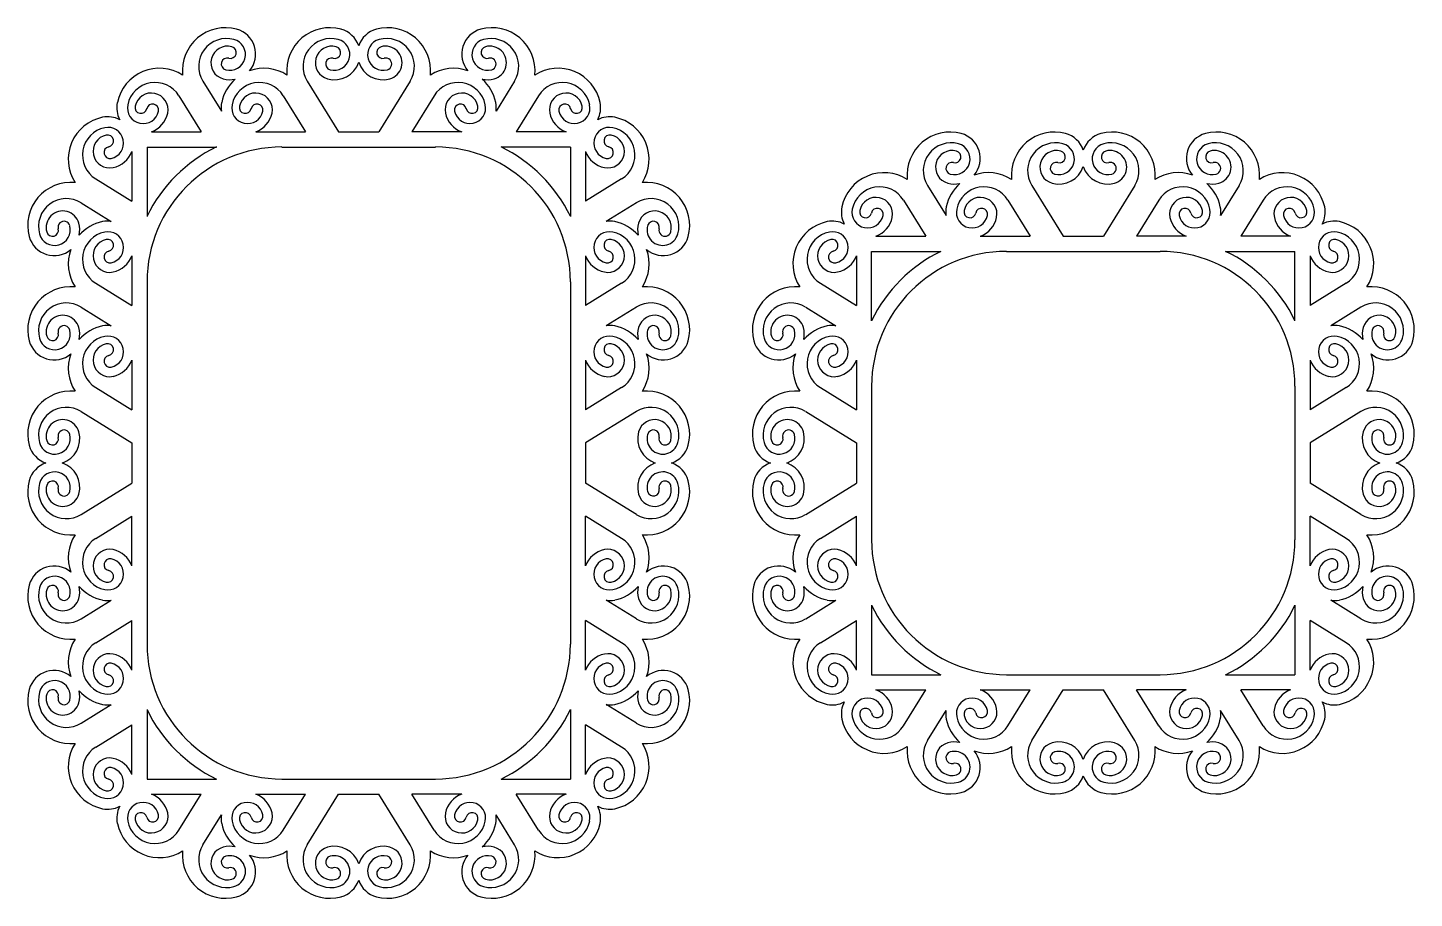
# Model space of a CAD drawing. Extents: x 741 to 1613, y -329 to -43.
# Drawn here: x 1245.5 to 1613.2, y -273.9 to -43 of the extents above; entities that cross this region are included whole.
import ezdxf

# ---------------------------------------------------------------- set-up
doc = ezdxf.new("R2010")
doc.units = 0
doc.layers.get('0').update_dxf_attribs({"linetype": 'CONTINUOUS'})

msp = doc.modelspace()

# ---------------------------------------------------------------- linework, layer by layer
for p, q in [((1291.94, -57.16), (1296.87, -65.17)), ((1319.62, -57.16), (1327.91, -70.65)), ((1346.95, -57.16), (1338.66, -70.65)), ((1374.63, -57.16), (1369.7, -65.17)), ((1285.59, -61.06), (1291.49, -70.65)), ((1313.27, -61.06), (1319.16, -70.65)), ((1353.3, -61.06), (1347.41, -70.65)), ((1380.98, -61.06), (1375.08, -70.65)), ((1278.3, -70.65), (1291.49, -70.65)), ((1305.98, -70.65), (1319.16, -70.65)), ((1327.91, -70.65), (1338.66, -70.65)), ((1360.59, -70.65), (1347.41, -70.65)), ((1388.27, -70.65), (1375.08, -70.65)), ((1273.15, -75.8), (1273.15, -88.99)), ((1277.15, -74.65), (1277.15, -93.04)), ((1277.15, -74.65), (1295.54, -74.65)), ((1312.93, -74.65), (1353.64, -74.65)), ((1389.42, -74.65), (1371.03, -74.65)), ((1389.42, -74.65), (1389.42, -93.04)), ((1393.42, -75.8), (1393.42, -88.99)), ((1263.56, -83.09), (1273.15, -88.99)), ((1403.01, -83.09), (1393.42, -88.99)), ((1484.1, -84.83), (1489.03, -92.85)), ((1511.77, -84.83), (1520.07, -98.32)), ((1539.11, -84.83), (1530.81, -98.32)), ((1566.78, -84.83), (1561.85, -92.85)), ((1259.66, -89.44), (1267.68, -94.37)), ((1406.91, -89.44), (1398.89, -94.37)), ((1477.75, -88.74), (1483.64, -98.32)), ((1505.43, -88.74), (1511.32, -98.32)), ((1545.46, -88.74), (1539.56, -98.32)), ((1573.13, -88.74), (1567.24, -98.32)), ((1470.46, -98.32), (1483.64, -98.32)), ((1498.13, -98.32), (1511.32, -98.32)), ((1520.07, -98.32), (1530.81, -98.32)), ((1552.75, -98.32), (1539.56, -98.32)), ((1580.42, -98.32), (1567.24, -98.32)), ((1469.3, -120.71), (1469.3, -102.32)), ((1469.3, -102.32), (1487.7, -102.32)), ((1505.08, -102.32), (1545.8, -102.32)), ((1563.18, -102.32), (1581.58, -102.32)), ((1581.58, -120.71), (1581.58, -102.32)), ((1273.15, -103.48), (1273.15, -116.66)), ((1393.42, -103.48), (1393.42, -116.66)), ((1465.3, -103.48), (1465.3, -116.66)), ((1585.58, -103.48), (1585.58, -116.66)), ((1263.56, -110.77), (1273.15, -116.66)), ((1277.15, -110.42), (1277.15, -206.49)), ((1389.42, -110.42), (1389.42, -206.49)), ((1403.01, -110.77), (1393.42, -116.66)), ((1455.72, -110.77), (1465.3, -116.66)), ((1595.16, -110.77), (1585.58, -116.66)), ((1259.66, -117.11), (1267.68, -122.04)), ((1406.91, -117.11), (1398.89, -122.04)), ((1451.82, -117.11), (1459.83, -122.04)), ((1599.07, -117.11), (1591.05, -122.04)), ((1273.15, -131.15), (1273.15, -144.34)), ((1393.42, -131.15), (1393.42, -144.34)), ((1465.3, -131.15), (1465.3, -144.34)), ((1585.58, -131.15), (1585.58, -144.34)), ((1263.56, -138.44), (1273.15, -144.34)), ((1403.01, -138.44), (1393.42, -144.34)), ((1455.72, -138.44), (1465.3, -144.34)), ((1469.3, -138.1), (1469.3, -178.82)), ((1581.58, -138.1), (1581.58, -178.82)), ((1595.16, -138.44), (1585.58, -144.34)), ((1259.66, -144.79), (1273.15, -153.08)), ((1406.91, -144.79), (1393.42, -153.08)), ((1451.82, -144.79), (1465.3, -153.08)), ((1599.07, -144.79), (1585.58, -153.08)), ((1273.15, -153.08), (1273.15, -163.83)), ((1393.42, -153.08), (1393.42, -163.83)), ((1465.3, -153.08), (1465.3, -163.83)), ((1585.58, -153.08), (1585.58, -163.83)), ((1259.66, -172.13), (1273.15, -163.83)), ((1406.91, -172.13), (1393.42, -163.83)), ((1451.82, -172.13), (1465.3, -163.83)), ((1599.07, -172.13), (1585.58, -163.83)), ((1263.56, -178.47), (1273.15, -172.58)), ((1273.15, -185.76), (1273.15, -172.58)), ((1393.42, -185.76), (1393.42, -172.58)), ((1403.01, -178.47), (1393.42, -172.58)), ((1455.72, -178.47), (1465.3, -172.58)), ((1465.3, -185.76), (1465.3, -172.58)), ((1595.16, -178.47), (1585.58, -172.58)), ((1585.58, -185.76), (1585.58, -172.58)), ((1259.66, -199.8), (1267.68, -194.87)), ((1406.91, -199.8), (1398.89, -194.87)), ((1451.82, -199.8), (1459.83, -194.87)), ((1599.07, -199.8), (1591.05, -194.87)), ((1469.3, -196.2), (1469.3, -214.6)), ((1581.58, -196.2), (1581.58, -214.6)), ((1263.56, -206.15), (1273.15, -200.26)), ((1273.15, -213.44), (1273.15, -200.26)), ((1393.42, -213.44), (1393.42, -200.26)), ((1403.01, -206.15), (1393.42, -200.26)), ((1455.72, -206.15), (1465.3, -200.26)), ((1465.3, -213.44), (1465.3, -200.26)), ((1585.58, -213.44), (1585.58, -200.26)), ((1595.16, -206.15), (1585.58, -200.26)), ((1469.3, -214.6), (1487.7, -214.6)), ((1505.08, -214.6), (1545.8, -214.6)), ((1563.18, -214.6), (1581.58, -214.6)), ((1470.46, -218.6), (1483.64, -218.6)), ((1477.75, -228.18), (1483.64, -218.6)), ((1498.13, -218.6), (1511.32, -218.6)), ((1505.43, -228.18), (1511.32, -218.6)), ((1511.77, -232.08), (1520.07, -218.6)), ((1520.07, -218.6), (1530.81, -218.6)), ((1539.11, -232.08), (1530.81, -218.6)), ((1545.46, -228.18), (1539.56, -218.6)), ((1552.75, -218.6), (1539.56, -218.6)), ((1573.13, -228.18), (1567.24, -218.6)), ((1580.42, -218.6), (1567.24, -218.6)), ((1259.66, -227.48), (1267.68, -222.55)), ((1277.15, -223.88), (1277.15, -242.27)), ((1389.42, -223.88), (1389.42, -242.27)), ((1406.91, -227.48), (1398.89, -222.55)), ((1484.1, -232.08), (1489.03, -224.07)), ((1566.78, -232.08), (1561.85, -224.07)), ((1263.56, -233.82), (1273.15, -227.93)), ((1273.15, -241.11), (1273.15, -227.93)), ((1393.42, -241.11), (1393.42, -227.93)), ((1403.01, -233.82), (1393.42, -227.93)), ((1277.15, -242.27), (1295.54, -242.27)), ((1312.93, -242.27), (1353.64, -242.27)), ((1371.03, -242.27), (1389.42, -242.27)), ((1278.3, -246.27), (1291.49, -246.27)), ((1285.59, -255.86), (1291.49, -246.27)), ((1305.98, -246.27), (1319.16, -246.27)), ((1313.27, -255.86), (1319.16, -246.27)), ((1319.62, -259.76), (1327.91, -246.27)), ((1327.91, -246.27), (1338.66, -246.27)), ((1346.95, -259.76), (1338.66, -246.27)), ((1353.3, -255.86), (1347.41, -246.27)), ((1360.59, -246.27), (1347.41, -246.27)), ((1380.98, -255.86), (1375.08, -246.27)), ((1388.27, -246.27), (1375.08, -246.27)), ((1291.94, -259.76), (1296.87, -251.74)), ((1374.63, -259.76), (1369.7, -251.74))]:
    msp.add_line(p, q)
for centre, radius, start, end in [((1297.94, -54.42), 11.41, 74.8969, 185.7828), ((1299.14, -49.99), 6.82, 319.3177, 74.8969), ((1325.62, -54.42), 11.41, 74.8969, 185.7828), ((1326.81, -49.99), 6.82, 18.3053, 74.8969), ((1339.76, -49.99), 6.82, 105.1031, 161.6947), ((1340.95, -54.42), 11.41, 354.2172, 105.1031), ((1367.43, -49.99), 6.82, 105.1031, 220.6823), ((1368.63, -54.42), 11.41, 354.2172, 105.1031), ((1298.25, -53.28), 7.41, 74.8969, 211.5911), ((1299.1, -50.14), 4.16, 254.8969, 74.8969), ((1325.93, -53.28), 7.41, 74.8969, 211.5911), ((1326.77, -50.14), 4.16, 254.8969, 74.8969), ((1339.8, -50.14), 4.16, 105.1031, 285.1031), ((1340.64, -53.28), 7.41, 328.4089, 105.1031), ((1367.47, -50.14), 4.16, 105.1031, 285.1031), ((1368.32, -53.28), 7.41, 328.4089, 105.1031), ((1298.51, -52.31), 4.41, 74.8969, 254.8969), ((1298.42, -52.63), 1.58, 74.8969, 254.8969), ((1299.25, -49.58), 1.58, 254.8969, 74.8969), ((1326.19, -52.31), 4.41, 74.8969, 254.8969), ((1326.1, -52.63), 1.58, 74.8969, 254.8969), ((1326.92, -49.58), 1.58, 254.8969, 74.8969), ((1339.65, -49.58), 1.58, 105.1031, 285.1031), ((1340.38, -52.31), 4.41, 285.1031, 105.1031), ((1340.47, -52.63), 1.58, 285.1031, 105.1031), ((1367.32, -49.58), 1.58, 105.1031, 285.1031), ((1368.06, -52.31), 4.41, 285.1031, 105.1031), ((1368.14, -52.63), 1.58, 285.1031, 105.1031), ((1280.45, -65.18), 11.41, 57.3994, 168.2853), ((1308.12, -65.18), 11.41, 57.3994, 109.5269), ((1326.81, -49.99), 6.82, 254.8969, 341.6947), ((1339.76, -49.99), 6.82, 198.3053, 285.1031), ((1358.45, -65.18), 11.41, 70.4731, 122.6006), ((1386.12, -65.18), 11.41, 11.7147, 122.6006), ((1279.28, -64.94), 7.41, 31.5911, 168.2853), ((1308.12, -65.18), 11.41, 131.6469, 168.2853), ((1299.14, -49.99), 6.82, 254.8969, 281.856), ((1306.96, -64.94), 7.41, 31.5911, 168.2853), ((1359.61, -64.94), 7.41, 11.7147, 148.4089), ((1367.43, -49.99), 6.82, 258.144, 285.1031), ((1358.45, -65.18), 11.41, 11.7147, 48.3531), ((1387.29, -64.94), 7.41, 11.7147, 148.4089), ((1278.31, -64.74), 4.41, 348.2853, 168.2853), ((1305.98, -64.74), 4.41, 348.2853, 168.2853), ((1360.59, -64.74), 4.41, 11.7147, 191.7147), ((1388.26, -64.74), 4.41, 11.7147, 191.7147), ((1275.95, -64.25), 6.82, 168.2853, 207.5725), ((1276.11, -64.28), 4.16, 168.2853, 348.2853), ((1275.54, -64.16), 1.58, 168.2853, 348.2853), ((1278.63, -64.81), 1.58, 348.2853, 168.2853), ((1275.95, -64.25), 6.82, 290.2279, 348.2853), ((1303.62, -64.25), 6.82, 168.2853, 187.789), ((1303.78, -64.28), 4.16, 168.2853, 348.2853), ((1303.21, -64.16), 1.58, 168.2853, 348.2853), ((1306.31, -64.81), 1.58, 348.2853, 168.2853), ((1303.62, -64.25), 6.82, 290.2279, 348.2853), ((1362.95, -64.25), 6.82, 191.7147, 249.7721), ((1360.26, -64.81), 1.58, 11.7147, 191.7147), ((1362.79, -64.28), 4.16, 191.7147, 11.7147), ((1363.36, -64.16), 1.58, 191.7147, 11.7147), ((1362.95, -64.25), 6.82, 352.211, 11.7147), ((1390.62, -64.25), 6.82, 191.7147, 249.7721), ((1387.94, -64.81), 1.58, 11.7147, 191.7147), ((1390.46, -64.28), 4.16, 191.7147, 11.7147), ((1391.03, -64.16), 1.58, 191.7147, 11.7147), ((1390.62, -64.25), 6.82, 332.4275, 11.7147), ((1267.68, -77.94), 11.41, 101.7147, 212.6006), ((1267.44, -76.78), 7.41, 101.7147, 238.4089), ((1266.75, -73.45), 6.82, 62.4275, 101.7147), ((1266.78, -73.6), 4.16, 281.7147, 101.7147), ((1399.79, -73.6), 4.16, 78.2853, 258.2853), ((1399.82, -73.45), 6.82, 78.2853, 117.5725), ((1399.13, -76.78), 7.41, 301.5911, 78.2853), ((1398.89, -77.94), 11.41, 327.3994, 78.2853), ((1267.24, -75.8), 4.41, 101.7147, 281.7147), ((1266.67, -73.04), 1.58, 281.7147, 101.7147), ((1399.9, -73.04), 1.58, 78.2853, 258.2853), ((1399.33, -75.8), 4.41, 258.2853, 78.2853), ((1490.1, -82.1), 11.41, 74.8969, 185.7828), ((1491.29, -77.66), 6.82, 319.3177, 74.8969), ((1517.77, -82.1), 11.41, 74.8969, 185.7828), ((1518.97, -77.66), 6.82, 18.3053, 74.8969), ((1531.91, -77.66), 6.82, 105.1031, 161.6947), ((1533.11, -82.1), 11.41, 354.2172, 105.1031), ((1559.59, -77.66), 6.82, 105.1031, 220.6823), ((1560.78, -82.1), 11.41, 354.2172, 105.1031), ((1267.31, -76.13), 1.58, 101.7147, 281.7147), ((1266.75, -73.45), 6.82, 281.7147, 339.7721), ((1312.93, -110.42), 35.78, 90, 180), ((1312.93, -110.42), 39.78, 115.9151, 154.0849), ((1353.64, -110.42), 35.78, 0, 90), ((1353.64, -110.42), 39.78, 25.9151, 64.0849), ((1399.82, -73.45), 6.82, 200.2279, 258.2853), ((1399.26, -76.13), 1.58, 258.2853, 78.2853), ((1490.41, -80.95), 7.41, 74.8969, 211.5911), ((1490.67, -79.99), 4.41, 74.8969, 254.8969), ((1491.25, -77.82), 4.16, 254.8969, 74.8969), ((1491.4, -77.26), 1.58, 254.8969, 74.8969), ((1518.08, -80.95), 7.41, 74.8969, 211.5911), ((1518.34, -79.99), 4.41, 74.8969, 254.8969), ((1518.93, -77.82), 4.16, 254.8969, 74.8969), ((1519.08, -77.26), 1.58, 254.8969, 74.8969), ((1531.95, -77.82), 4.16, 105.1031, 285.1031), ((1531.8, -77.26), 1.58, 105.1031, 285.1031), ((1532.8, -80.95), 7.41, 328.4089, 105.1031), ((1532.54, -79.99), 4.41, 285.1031, 105.1031), ((1559.63, -77.82), 4.16, 105.1031, 285.1031), ((1559.48, -77.26), 1.58, 105.1031, 285.1031), ((1560.47, -80.95), 7.41, 328.4089, 105.1031), ((1560.21, -79.99), 4.41, 285.1031, 105.1031), ((1490.58, -80.31), 1.58, 74.8969, 254.8969), ((1518.26, -80.31), 1.58, 74.8969, 254.8969), ((1518.97, -77.66), 6.82, 254.8969, 341.6947), ((1531.91, -77.66), 6.82, 198.3053, 285.1031), ((1532.62, -80.31), 1.58, 285.1031, 105.1031), ((1560.3, -80.31), 1.58, 285.1031, 105.1031), ((1256.92, -95.44), 11.41, 84.2172, 195.1031), ((1409.65, -95.44), 11.41, 344.8969, 95.7828), ((1472.6, -92.86), 11.41, 57.3994, 168.2853), ((1500.28, -92.86), 11.41, 131.6469, 168.2853), ((1491.29, -77.66), 6.82, 254.8969, 281.856), ((1500.28, -92.86), 11.41, 57.3994, 109.5269), ((1550.6, -92.86), 11.41, 70.4731, 122.6006), ((1559.59, -77.66), 6.82, 258.144, 285.1031), ((1550.6, -92.86), 11.41, 11.7147, 48.3531), ((1578.28, -92.86), 11.41, 11.7147, 122.6006), ((1471.44, -92.62), 7.41, 31.5911, 168.2853), ((1470.46, -92.41), 4.41, 348.2853, 168.2853), ((1499.12, -92.62), 7.41, 31.5911, 168.2853), ((1498.14, -92.41), 4.41, 348.2853, 168.2853), ((1551.77, -92.62), 7.41, 11.7147, 148.4089), ((1552.74, -92.41), 4.41, 11.7147, 191.7147), ((1579.44, -92.62), 7.41, 11.7147, 148.4089), ((1580.42, -92.41), 4.41, 11.7147, 191.7147), ((1255.78, -95.75), 7.41, 58.4089, 195.1031), ((1254.81, -96.01), 4.41, 15.1031, 195.1031), ((1410.79, -95.75), 7.41, 344.8969, 121.5911), ((1411.76, -96.01), 4.41, 344.8969, 164.8969), ((1468.1, -91.93), 6.82, 168.2853, 207.5725), ((1468.26, -91.96), 4.16, 168.2853, 348.2853), ((1467.69, -91.84), 1.58, 168.2853, 348.2853), ((1470.79, -92.48), 1.58, 348.2853, 168.2853), ((1495.78, -91.93), 6.82, 168.2853, 187.789), ((1495.94, -91.96), 4.16, 168.2853, 348.2853), ((1495.37, -91.84), 1.58, 168.2853, 348.2853), ((1498.46, -92.48), 1.58, 348.2853, 168.2853), ((1552.42, -92.48), 1.58, 11.7147, 191.7147), ((1554.94, -91.96), 4.16, 191.7147, 11.7147), ((1555.51, -91.84), 1.58, 191.7147, 11.7147), ((1555.1, -91.93), 6.82, 352.211, 11.7147), ((1580.09, -92.48), 1.58, 11.7147, 191.7147), ((1582.62, -91.96), 4.16, 191.7147, 11.7147), ((1583.19, -91.84), 1.58, 191.7147, 11.7147), ((1582.78, -91.93), 6.82, 332.4275, 11.7147), ((1252.64, -96.6), 4.16, 195.1031, 15.1031), ((1255.14, -95.92), 1.58, 15.1031, 195.1031), ((1252.49, -96.64), 6.82, 348.144, 15.1031), ((1267.68, -105.62), 11.41, 101.7147, 138.3531), ((1266.75, -101.12), 6.82, 82.211, 101.7147), ((1399.82, -101.12), 6.82, 78.2853, 97.789), ((1398.89, -105.62), 11.41, 41.6469, 78.2853), ((1414.08, -96.64), 6.82, 164.8969, 191.856), ((1413.92, -96.6), 4.16, 164.8969, 344.8969), ((1411.43, -95.92), 1.58, 344.8969, 164.8969), ((1459.84, -105.62), 11.41, 101.7147, 212.6006), ((1458.91, -101.12), 6.82, 62.4275, 101.7147), ((1468.1, -91.93), 6.82, 290.2279, 348.2853), ((1495.78, -91.93), 6.82, 290.2279, 348.2853), ((1555.1, -91.93), 6.82, 191.7147, 249.7721), ((1582.78, -91.93), 6.82, 191.7147, 249.7721), ((1591.97, -101.12), 6.82, 78.2853, 117.5725), ((1591.04, -105.62), 11.41, 327.3994, 78.2853), ((1252.49, -96.64), 6.82, 195.1031, 310.6823), ((1252.08, -96.75), 1.58, 195.1031, 15.1031), ((1267.44, -104.46), 7.41, 101.7147, 238.4089), ((1267.24, -103.48), 4.41, 101.7147, 281.7147), ((1266.78, -101.28), 4.16, 281.7147, 101.7147), ((1266.67, -100.71), 1.58, 281.7147, 101.7147), ((1399.79, -101.28), 4.16, 78.2853, 258.2853), ((1399.9, -100.71), 1.58, 78.2853, 258.2853), ((1399.33, -103.48), 4.41, 258.2853, 78.2853), ((1399.13, -104.46), 7.41, 301.5911, 78.2853), ((1414.08, -96.64), 6.82, 229.3177, 344.8969), ((1414.49, -96.75), 1.58, 164.8969, 344.8969), ((1459.6, -104.46), 7.41, 101.7147, 238.4089), ((1459.4, -103.48), 4.41, 101.7147, 281.7147), ((1458.94, -101.28), 4.16, 281.7147, 101.7147), ((1458.82, -100.71), 1.58, 281.7147, 101.7147), ((1591.94, -101.28), 4.16, 78.2853, 258.2853), ((1592.06, -100.71), 1.58, 78.2853, 258.2853), ((1591.48, -103.48), 4.41, 258.2853, 78.2853), ((1591.28, -104.46), 7.41, 301.5911, 78.2853), ((1267.68, -105.62), 11.41, 160.4731, 212.6006), ((1267.31, -103.81), 1.58, 101.7147, 281.7147), ((1399.26, -103.81), 1.58, 258.2853, 78.2853), ((1398.89, -105.62), 11.41, 327.3994, 19.5269), ((1459.46, -103.81), 1.58, 101.7147, 281.7147), ((1505.08, -138.1), 39.78, 115.9151, 154.0849), ((1505.08, -138.1), 35.78, 90, 180), ((1545.8, -138.1), 35.78, 0, 90), ((1545.8, -138.1), 39.78, 25.9151, 64.0849), ((1591.42, -103.81), 1.58, 258.2853, 78.2853), ((1266.75, -101.12), 6.82, 281.7147, 339.7721), ((1399.82, -101.12), 6.82, 200.2279, 258.2853), ((1458.91, -101.12), 6.82, 281.7147, 339.7721), ((1591.97, -101.12), 6.82, 200.2279, 258.2853), ((1256.92, -123.12), 11.41, 84.2172, 195.1031), ((1409.65, -123.12), 11.41, 344.8969, 95.7828), ((1449.08, -123.12), 11.41, 84.2172, 195.1031), ((1601.8, -123.12), 11.41, 344.8969, 95.7828), ((1255.78, -123.42), 7.41, 58.4089, 195.1031), ((1410.79, -123.42), 7.41, 344.8969, 121.5911), ((1447.93, -123.42), 7.41, 58.4089, 195.1031), ((1602.95, -123.42), 7.41, 344.8969, 121.5911), ((1254.81, -123.69), 4.41, 15.1031, 195.1031), ((1411.76, -123.69), 4.41, 344.8969, 164.8969), ((1446.97, -123.69), 4.41, 15.1031, 195.1031), ((1603.91, -123.69), 4.41, 344.8969, 164.8969), ((1252.64, -124.27), 4.16, 195.1031, 15.1031), ((1252.08, -124.42), 1.58, 195.1031, 15.1031), ((1255.14, -123.6), 1.58, 15.1031, 195.1031), ((1252.49, -124.31), 6.82, 348.144, 15.1031), ((1267.68, -133.29), 11.41, 101.7147, 138.3531), ((1267.44, -132.13), 7.41, 101.7147, 238.4089), ((1266.75, -128.8), 6.82, 82.211, 101.7147), ((1266.78, -128.95), 4.16, 281.7147, 101.7147), ((1399.79, -128.95), 4.16, 78.2853, 258.2853), ((1399.82, -128.8), 6.82, 78.2853, 97.789), ((1399.13, -132.13), 7.41, 301.5911, 78.2853), ((1398.89, -133.29), 11.41, 41.6469, 78.2853), ((1414.08, -124.31), 6.82, 164.8969, 191.856), ((1413.92, -124.27), 4.16, 164.8969, 344.8969), ((1411.43, -123.6), 1.58, 344.8969, 164.8969), ((1414.49, -124.42), 1.58, 164.8969, 344.8969), ((1444.8, -124.27), 4.16, 195.1031, 15.1031), ((1444.24, -124.42), 1.58, 195.1031, 15.1031), ((1447.29, -123.6), 1.58, 15.1031, 195.1031), ((1444.64, -124.31), 6.82, 348.144, 15.1031), ((1459.84, -133.29), 11.41, 101.7147, 138.3531), ((1459.6, -132.13), 7.41, 101.7147, 238.4089), ((1458.91, -128.8), 6.82, 82.211, 101.7147), ((1458.94, -128.95), 4.16, 281.7147, 101.7147), ((1591.94, -128.95), 4.16, 78.2853, 258.2853), ((1591.97, -128.8), 6.82, 78.2853, 97.789), ((1591.28, -132.13), 7.41, 301.5911, 78.2853), ((1591.04, -133.29), 11.41, 41.6469, 78.2853), ((1606.24, -124.31), 6.82, 164.8969, 191.856), ((1606.08, -124.27), 4.16, 164.8969, 344.8969), ((1603.59, -123.6), 1.58, 344.8969, 164.8969), ((1606.64, -124.42), 1.58, 164.8969, 344.8969), ((1252.49, -124.31), 6.82, 195.1031, 310.6823), ((1267.24, -131.15), 4.41, 101.7147, 281.7147), ((1266.67, -128.39), 1.58, 281.7147, 101.7147), ((1399.9, -128.39), 1.58, 78.2853, 258.2853), ((1399.33, -131.15), 4.41, 258.2853, 78.2853), ((1414.08, -124.31), 6.82, 229.3177, 344.8969), ((1444.64, -124.31), 6.82, 195.1031, 310.6823), ((1459.4, -131.15), 4.41, 101.7147, 281.7147), ((1458.82, -128.39), 1.58, 281.7147, 101.7147), ((1592.06, -128.39), 1.58, 78.2853, 258.2853), ((1591.48, -131.15), 4.41, 258.2853, 78.2853), ((1606.24, -124.31), 6.82, 229.3177, 344.8969), ((1267.68, -133.29), 11.41, 160.4731, 212.6006), ((1267.31, -131.48), 1.58, 101.7147, 281.7147), ((1266.75, -128.8), 6.82, 281.7147, 339.7721), ((1399.82, -128.8), 6.82, 200.2279, 258.2853), ((1399.26, -131.48), 1.58, 258.2853, 78.2853), ((1398.89, -133.29), 11.41, 327.3994, 19.5269), ((1459.84, -133.29), 11.41, 160.4731, 212.6006), ((1459.46, -131.48), 1.58, 101.7147, 281.7147), ((1458.91, -128.8), 6.82, 281.7147, 339.7721), ((1591.97, -128.8), 6.82, 200.2279, 258.2853), ((1591.42, -131.48), 1.58, 258.2853, 78.2853), ((1591.04, -133.29), 11.41, 327.3994, 19.5269), ((1256.92, -150.79), 11.41, 84.2172, 195.1031), ((1409.65, -150.79), 11.41, 344.8969, 95.7828), ((1449.08, -150.79), 11.41, 84.2172, 195.1031), ((1601.8, -150.79), 11.41, 344.8969, 95.7828), ((1255.78, -151.1), 7.41, 58.4089, 195.1031), ((1254.81, -151.36), 4.41, 15.1031, 195.1031), ((1410.79, -151.1), 7.41, 344.8969, 121.5911), ((1411.76, -151.36), 4.41, 344.8969, 164.8969), ((1447.93, -151.1), 7.41, 58.4089, 195.1031), ((1446.97, -151.36), 4.41, 15.1031, 195.1031), ((1602.95, -151.1), 7.41, 344.8969, 121.5911), ((1603.91, -151.36), 4.41, 344.8969, 164.8969), ((1255.14, -151.27), 1.58, 15.1031, 195.1031), ((1252.49, -151.99), 6.82, 288.3053, 15.1031), ((1414.08, -151.99), 6.82, 164.8969, 251.6947), ((1411.43, -151.27), 1.58, 344.8969, 164.8969), ((1447.29, -151.27), 1.58, 15.1031, 195.1031), ((1444.64, -151.99), 6.82, 288.3053, 15.1031), ((1606.24, -151.99), 6.82, 164.8969, 251.6947), ((1603.59, -151.27), 1.58, 344.8969, 164.8969), ((1252.49, -151.99), 6.82, 195.1031, 251.6947), ((1252.64, -151.95), 4.16, 195.1031, 15.1031), ((1252.08, -152.1), 1.58, 195.1031, 15.1031), ((1413.92, -151.95), 4.16, 164.8969, 344.8969), ((1414.49, -152.1), 1.58, 164.8969, 344.8969), ((1414.08, -151.99), 6.82, 288.3053, 344.8969), ((1444.64, -151.99), 6.82, 195.1031, 251.6947), ((1444.8, -151.95), 4.16, 195.1031, 15.1031), ((1444.24, -152.1), 1.58, 195.1031, 15.1031), ((1606.08, -151.95), 4.16, 164.8969, 344.8969), ((1606.64, -152.1), 1.58, 164.8969, 344.8969), ((1606.24, -151.99), 6.82, 288.3053, 344.8969), ((1252.49, -164.93), 6.82, 108.3053, 164.8969), ((1252.64, -164.97), 4.16, 344.8969, 164.8969), ((1252.49, -164.93), 6.82, 344.8969, 71.6947), ((1414.08, -164.93), 6.82, 108.3053, 195.1031), ((1413.92, -164.97), 4.16, 15.1031, 195.1031), ((1414.08, -164.93), 6.82, 15.1031, 71.6947), ((1444.64, -164.93), 6.82, 108.3053, 164.8969), ((1444.8, -164.97), 4.16, 344.8969, 164.8969), ((1444.64, -164.93), 6.82, 344.8969, 71.6947), ((1606.24, -164.93), 6.82, 108.3053, 195.1031), ((1606.08, -164.97), 4.16, 15.1031, 195.1031), ((1606.24, -164.93), 6.82, 15.1031, 71.6947), ((1256.92, -166.13), 11.41, 164.8969, 275.7828), ((1255.78, -165.82), 7.41, 164.8969, 301.5911), ((1254.81, -165.56), 4.41, 164.8969, 344.8969), ((1252.08, -164.82), 1.58, 344.8969, 164.8969), ((1255.14, -165.64), 1.58, 164.8969, 344.8969), ((1410.79, -165.82), 7.41, 238.4089, 15.1031), ((1411.76, -165.56), 4.41, 195.1031, 15.1031), ((1409.65, -166.13), 11.41, 264.2172, 15.1031), ((1411.43, -165.64), 1.58, 195.1031, 15.1031), ((1414.49, -164.82), 1.58, 15.1031, 195.1031), ((1449.08, -166.13), 11.41, 164.8969, 275.7828), ((1447.93, -165.82), 7.41, 164.8969, 301.5911), ((1446.97, -165.56), 4.41, 164.8969, 344.8969), ((1444.24, -164.82), 1.58, 344.8969, 164.8969), ((1447.29, -165.64), 1.58, 164.8969, 344.8969), ((1602.95, -165.82), 7.41, 238.4089, 15.1031), ((1603.91, -165.56), 4.41, 195.1031, 15.1031), ((1601.8, -166.13), 11.41, 264.2172, 15.1031), ((1603.59, -165.64), 1.58, 195.1031, 15.1031), ((1606.64, -164.82), 1.58, 15.1031, 195.1031), ((1267.68, -183.62), 11.41, 147.3994, 199.5269), ((1267.44, -184.78), 7.41, 121.5911, 258.2853), ((1399.13, -184.78), 7.41, 281.7147, 58.4089), ((1398.89, -183.62), 11.41, 340.4731, 32.6006), ((1459.84, -183.62), 11.41, 147.3994, 199.5269), ((1459.6, -184.78), 7.41, 121.5911, 258.2853), ((1505.08, -178.82), 35.78, 180, 270), ((1545.8, -178.82), 35.78, 270, 360), ((1591.28, -184.78), 7.41, 281.7147, 58.4089), ((1591.04, -183.62), 11.41, 340.4731, 32.6006), ((1267.24, -185.76), 4.41, 78.2853, 258.2853), ((1266.75, -188.12), 6.82, 20.2279, 78.2853), ((1399.82, -188.12), 6.82, 101.7147, 159.7721), ((1399.33, -185.76), 4.41, 281.7147, 101.7147), ((1459.4, -185.76), 4.41, 78.2853, 258.2853), ((1458.91, -188.12), 6.82, 20.2279, 78.2853), ((1591.97, -188.12), 6.82, 101.7147, 159.7721), ((1591.48, -185.76), 4.41, 281.7147, 101.7147), ((1252.49, -192.6), 6.82, 49.3177, 164.8969), ((1267.31, -185.44), 1.58, 78.2853, 258.2853), ((1266.78, -187.96), 4.16, 258.2853, 78.2853), ((1266.67, -188.53), 1.58, 258.2853, 78.2853), ((1399.79, -187.96), 4.16, 101.7147, 281.7147), ((1399.9, -188.53), 1.58, 101.7147, 281.7147), ((1399.26, -185.44), 1.58, 281.7147, 101.7147), ((1414.08, -192.6), 6.82, 15.1031, 130.6823), ((1444.64, -192.6), 6.82, 49.3177, 164.8969), ((1459.46, -185.44), 1.58, 78.2853, 258.2853), ((1458.94, -187.96), 4.16, 258.2853, 78.2853), ((1458.82, -188.53), 1.58, 258.2853, 78.2853), ((1591.94, -187.96), 4.16, 101.7147, 281.7147), ((1592.06, -188.53), 1.58, 101.7147, 281.7147), ((1591.42, -185.44), 1.58, 281.7147, 101.7147), ((1606.24, -192.6), 6.82, 15.1031, 130.6823), ((1256.92, -193.8), 11.41, 164.8969, 275.7828), ((1252.64, -192.65), 4.16, 344.8969, 164.8969), ((1252.08, -192.49), 1.58, 344.8969, 164.8969), ((1409.65, -193.8), 11.41, 264.2172, 15.1031), ((1413.92, -192.65), 4.16, 15.1031, 195.1031), ((1414.49, -192.49), 1.58, 15.1031, 195.1031), ((1449.08, -193.8), 11.41, 164.8969, 275.7828), ((1444.8, -192.65), 4.16, 344.8969, 164.8969), ((1444.24, -192.49), 1.58, 344.8969, 164.8969), ((1601.8, -193.8), 11.41, 264.2172, 15.1031), ((1606.08, -192.65), 4.16, 15.1031, 195.1031), ((1606.64, -192.49), 1.58, 15.1031, 195.1031), ((1255.78, -193.49), 7.41, 164.8969, 301.5911), ((1254.81, -193.23), 4.41, 164.8969, 344.8969), ((1255.14, -193.32), 1.58, 164.8969, 344.8969), ((1252.49, -192.6), 6.82, 344.8969, 11.856), ((1267.68, -183.62), 11.41, 221.6469, 258.2853), ((1266.75, -188.12), 6.82, 258.2853, 277.789), ((1399.82, -188.12), 6.82, 262.211, 281.7147), ((1398.89, -183.62), 11.41, 281.7147, 318.3531), ((1410.79, -193.49), 7.41, 238.4089, 15.1031), ((1414.08, -192.6), 6.82, 168.144, 195.1031), ((1411.76, -193.23), 4.41, 195.1031, 15.1031), ((1411.43, -193.32), 1.58, 195.1031, 15.1031), ((1447.93, -193.49), 7.41, 164.8969, 301.5911), ((1446.97, -193.23), 4.41, 164.8969, 344.8969), ((1447.29, -193.32), 1.58, 164.8969, 344.8969), ((1444.64, -192.6), 6.82, 344.8969, 11.856), ((1459.84, -183.62), 11.41, 221.6469, 258.2853), ((1458.91, -188.12), 6.82, 258.2853, 277.789), ((1591.97, -188.12), 6.82, 262.211, 281.7147), ((1591.04, -183.62), 11.41, 281.7147, 318.3531), ((1602.95, -193.49), 7.41, 238.4089, 15.1031), ((1606.24, -192.6), 6.82, 168.144, 195.1031), ((1603.91, -193.23), 4.41, 195.1031, 15.1031), ((1603.59, -193.32), 1.58, 195.1031, 15.1031), ((1505.08, -178.82), 39.78, 205.9151, 244.0849), ((1545.8, -178.82), 39.78, 295.9151, 334.0849), ((1267.68, -211.3), 11.41, 147.3994, 199.5269), ((1398.89, -211.3), 11.41, 340.4731, 32.6006), ((1459.84, -211.3), 11.41, 147.3994, 258.2853), ((1591.04, -211.3), 11.41, 281.7147, 32.6006), ((1267.44, -212.46), 7.41, 121.5911, 258.2853), ((1267.24, -213.44), 4.41, 78.2853, 258.2853), ((1266.75, -215.8), 6.82, 20.2279, 78.2853), ((1312.93, -206.49), 35.78, 180, 270), ((1353.64, -206.49), 35.78, 270, 360), ((1399.82, -215.8), 6.82, 101.7147, 159.7721), ((1399.33, -213.44), 4.41, 281.7147, 101.7147), ((1399.13, -212.46), 7.41, 281.7147, 58.4089), ((1459.6, -212.46), 7.41, 121.5911, 258.2853), ((1459.4, -213.44), 4.41, 78.2853, 258.2853), ((1458.91, -215.8), 6.82, 20.2279, 78.2853), ((1591.97, -215.8), 6.82, 101.7147, 159.7721), ((1591.48, -213.44), 4.41, 281.7147, 101.7147), ((1591.28, -212.46), 7.41, 281.7147, 58.4089), ((1267.31, -213.11), 1.58, 78.2853, 258.2853), ((1266.78, -215.64), 4.16, 258.2853, 78.2853), ((1399.79, -215.64), 4.16, 101.7147, 281.7147), ((1399.26, -213.11), 1.58, 281.7147, 101.7147), ((1459.46, -213.11), 1.58, 78.2853, 258.2853), ((1458.94, -215.64), 4.16, 258.2853, 78.2853), ((1591.94, -215.64), 4.16, 101.7147, 281.7147), ((1591.42, -213.11), 1.58, 281.7147, 101.7147), ((1252.49, -220.28), 6.82, 49.3177, 164.8969), ((1252.64, -220.32), 4.16, 344.8969, 164.8969), ((1266.67, -216.21), 1.58, 258.2853, 78.2853), ((1399.9, -216.21), 1.58, 101.7147, 281.7147), ((1414.08, -220.28), 6.82, 15.1031, 130.6823), ((1413.92, -220.32), 4.16, 15.1031, 195.1031), ((1458.82, -216.21), 1.58, 258.2853, 78.2853), ((1592.06, -216.21), 1.58, 101.7147, 281.7147), ((1256.92, -221.48), 11.41, 164.8969, 275.7828), ((1255.78, -221.17), 7.41, 164.8969, 301.5911), ((1254.81, -220.91), 4.41, 164.8969, 344.8969), ((1252.08, -220.17), 1.58, 344.8969, 164.8969), ((1255.14, -220.99), 1.58, 164.8969, 344.8969), ((1252.49, -220.28), 6.82, 344.8969, 11.856), ((1267.68, -211.3), 11.41, 221.6469, 258.2853), ((1398.89, -211.3), 11.41, 281.7147, 318.3531), ((1410.79, -221.17), 7.41, 238.4089, 15.1031), ((1414.08, -220.28), 6.82, 168.144, 195.1031), ((1411.76, -220.91), 4.41, 195.1031, 15.1031), ((1409.65, -221.48), 11.41, 264.2172, 15.1031), ((1411.43, -220.99), 1.58, 195.1031, 15.1031), ((1414.49, -220.17), 1.58, 15.1031, 195.1031), ((1468.1, -224.99), 6.82, 11.7147, 69.7721), ((1495.78, -224.99), 6.82, 11.7147, 69.7721), ((1555.1, -224.99), 6.82, 110.2279, 168.2853), ((1582.78, -224.99), 6.82, 110.2279, 168.2853), ((1266.75, -215.8), 6.82, 258.2853, 277.789), ((1312.93, -206.49), 39.78, 205.9151, 244.0849), ((1353.64, -206.49), 39.78, 295.9151, 334.0849), ((1399.82, -215.8), 6.82, 262.211, 281.7147), ((1458.91, -215.8), 6.82, 258.2853, 297.5725), ((1468.1, -224.99), 6.82, 152.4275, 191.7147), ((1468.26, -224.96), 4.16, 11.7147, 191.7147), ((1467.69, -225.08), 1.58, 11.7147, 191.7147), ((1470.46, -224.5), 4.41, 191.7147, 11.7147), ((1470.79, -224.43), 1.58, 191.7147, 11.7147), ((1495.78, -224.99), 6.82, 172.211, 191.7147), ((1495.94, -224.96), 4.16, 11.7147, 191.7147), ((1495.37, -225.08), 1.58, 11.7147, 191.7147), ((1498.14, -224.5), 4.41, 191.7147, 11.7147), ((1498.46, -224.43), 1.58, 191.7147, 11.7147), ((1552.74, -224.5), 4.41, 168.2853, 348.2853), ((1552.42, -224.43), 1.58, 168.2853, 348.2853), ((1554.94, -224.96), 4.16, 348.2853, 168.2853), ((1555.51, -225.08), 1.58, 348.2853, 168.2853), ((1555.1, -224.99), 6.82, 348.2853, 7.789), ((1580.42, -224.5), 4.41, 168.2853, 348.2853), ((1580.09, -224.43), 1.58, 168.2853, 348.2853), ((1582.62, -224.96), 4.16, 348.2853, 168.2853), ((1583.19, -225.08), 1.58, 348.2853, 168.2853), ((1591.97, -215.8), 6.82, 242.4275, 281.7147), ((1582.78, -224.99), 6.82, 348.2853, 27.5725), ((1472.6, -224.06), 11.41, 191.7147, 302.6006), ((1471.44, -224.3), 7.41, 191.7147, 328.4089), ((1500.28, -224.06), 11.41, 191.7147, 228.3531), ((1499.12, -224.3), 7.41, 191.7147, 328.4089), ((1551.77, -224.3), 7.41, 211.5911, 348.2853), ((1550.6, -224.06), 11.41, 311.6469, 348.2853), ((1578.28, -224.06), 11.41, 237.3994, 348.2853), ((1579.44, -224.3), 7.41, 211.5911, 348.2853), ((1267.68, -238.97), 11.41, 147.3994, 258.2853), ((1267.44, -240.13), 7.41, 121.5911, 258.2853), ((1399.13, -240.13), 7.41, 281.7147, 58.4089), ((1398.89, -238.97), 11.41, 281.7147, 32.6006), ((1490.1, -234.82), 11.41, 174.2172, 285.1031), ((1490.41, -235.96), 7.41, 148.4089, 285.1031), ((1490.67, -236.93), 4.41, 105.1031, 285.1031), ((1490.58, -236.61), 1.58, 105.1031, 285.1031), ((1491.29, -239.25), 6.82, 78.144, 105.1031), ((1491.25, -239.1), 4.16, 285.1031, 105.1031), ((1491.29, -239.25), 6.82, 285.1031, 40.6823), ((1500.28, -224.06), 11.41, 250.4731, 302.6006), ((1517.77, -234.82), 11.41, 174.2172, 285.1031), ((1518.08, -235.96), 7.41, 148.4089, 285.1031), ((1518.34, -236.93), 4.41, 105.1031, 285.1031), ((1518.26, -236.61), 1.58, 105.1031, 285.1031), ((1518.97, -239.25), 6.82, 18.3053, 105.1031), ((1518.93, -239.1), 4.16, 285.1031, 105.1031), ((1531.91, -239.25), 6.82, 74.8969, 161.6947), ((1531.95, -239.1), 4.16, 74.8969, 254.8969), ((1533.11, -234.82), 11.41, 254.8969, 5.7828), ((1532.8, -235.96), 7.41, 254.8969, 31.5911), ((1532.54, -236.93), 4.41, 254.8969, 74.8969), ((1532.62, -236.61), 1.58, 254.8969, 74.8969), ((1550.6, -224.06), 11.41, 237.3994, 289.5269), ((1559.59, -239.25), 6.82, 139.3177, 254.8969), ((1559.63, -239.1), 4.16, 74.8969, 254.8969), ((1560.78, -234.82), 11.41, 254.8969, 5.7828), ((1559.59, -239.25), 6.82, 74.8969, 101.856), ((1560.47, -235.96), 7.41, 254.8969, 31.5911), ((1560.21, -236.93), 4.41, 254.8969, 74.8969), ((1560.3, -236.61), 1.58, 254.8969, 74.8969), ((1267.24, -241.11), 4.41, 78.2853, 258.2853), ((1266.75, -243.47), 6.82, 20.2279, 78.2853), ((1399.82, -243.47), 6.82, 101.7147, 159.7721), ((1399.33, -241.11), 4.41, 281.7147, 101.7147), ((1491.4, -239.66), 1.58, 285.1031, 105.1031), ((1519.08, -239.66), 1.58, 285.1031, 105.1031), ((1531.8, -239.66), 1.58, 74.8969, 254.8969), ((1559.48, -239.66), 1.58, 74.8969, 254.8969), ((1267.31, -240.79), 1.58, 78.2853, 258.2853), ((1266.78, -243.31), 4.16, 258.2853, 78.2853), ((1266.67, -243.88), 1.58, 258.2853, 78.2853), ((1399.79, -243.31), 4.16, 101.7147, 281.7147), ((1399.9, -243.88), 1.58, 101.7147, 281.7147), ((1399.26, -240.79), 1.58, 281.7147, 101.7147), ((1518.97, -239.25), 6.82, 285.1031, 341.6947), ((1531.91, -239.25), 6.82, 198.3053, 254.8969), ((1275.95, -252.67), 6.82, 11.7147, 69.7721), ((1303.62, -252.67), 6.82, 11.7147, 69.7721), ((1362.95, -252.67), 6.82, 110.2279, 168.2853), ((1390.62, -252.67), 6.82, 110.2279, 168.2853), ((1266.75, -243.47), 6.82, 258.2853, 297.5725), ((1275.95, -252.67), 6.82, 152.4275, 191.7147), ((1276.11, -252.63), 4.16, 11.7147, 191.7147), ((1303.78, -252.63), 4.16, 11.7147, 191.7147), ((1362.79, -252.63), 4.16, 348.2853, 168.2853), ((1390.46, -252.63), 4.16, 348.2853, 168.2853), ((1390.62, -252.67), 6.82, 348.2853, 27.5725), ((1399.82, -243.47), 6.82, 242.4275, 281.7147), ((1279.28, -251.97), 7.41, 191.7147, 328.4089), ((1275.54, -252.75), 1.58, 11.7147, 191.7147), ((1278.31, -252.18), 4.41, 191.7147, 11.7147), ((1278.63, -252.11), 1.58, 191.7147, 11.7147), ((1303.62, -252.67), 6.82, 172.211, 191.7147), ((1306.96, -251.97), 7.41, 191.7147, 328.4089), ((1303.21, -252.75), 1.58, 11.7147, 191.7147), ((1305.98, -252.18), 4.41, 191.7147, 11.7147), ((1306.31, -252.11), 1.58, 191.7147, 11.7147), ((1359.61, -251.97), 7.41, 211.5911, 348.2853), ((1360.59, -252.18), 4.41, 168.2853, 348.2853), ((1360.26, -252.11), 1.58, 168.2853, 348.2853), ((1363.36, -252.75), 1.58, 348.2853, 168.2853), ((1362.95, -252.67), 6.82, 348.2853, 7.789), ((1387.29, -251.97), 7.41, 211.5911, 348.2853), ((1388.26, -252.18), 4.41, 168.2853, 348.2853), ((1387.94, -252.11), 1.58, 168.2853, 348.2853), ((1391.03, -252.75), 1.58, 348.2853, 168.2853), ((1280.45, -251.73), 11.41, 191.7147, 302.6006), ((1308.12, -251.73), 11.41, 191.7147, 228.3531), ((1358.45, -251.73), 11.41, 311.6469, 348.2853), ((1386.12, -251.73), 11.41, 237.3994, 348.2853), ((1298.25, -263.64), 7.41, 148.4089, 285.1031), ((1298.51, -264.6), 4.41, 105.1031, 285.1031), ((1299.14, -266.93), 6.82, 78.144, 105.1031), ((1325.93, -263.64), 7.41, 148.4089, 285.1031), ((1326.19, -264.6), 4.41, 105.1031, 285.1031), ((1326.81, -266.93), 6.82, 18.3053, 105.1031), ((1339.76, -266.93), 6.82, 74.8969, 161.6947), ((1340.64, -263.64), 7.41, 254.8969, 31.5911), ((1340.38, -264.6), 4.41, 254.8969, 74.8969), ((1367.43, -266.93), 6.82, 74.8969, 101.856), ((1368.32, -263.64), 7.41, 254.8969, 31.5911), ((1368.06, -264.6), 4.41, 254.8969, 74.8969), ((1297.94, -262.49), 11.41, 174.2172, 285.1031), ((1298.42, -264.28), 1.58, 105.1031, 285.1031), ((1299.1, -266.77), 4.16, 285.1031, 105.1031), ((1299.14, -266.93), 6.82, 285.1031, 40.6823), ((1308.12, -251.73), 11.41, 250.4731, 302.6006), ((1325.62, -262.49), 11.41, 174.2172, 285.1031), ((1326.1, -264.28), 1.58, 105.1031, 285.1031), ((1326.77, -266.77), 4.16, 285.1031, 105.1031), ((1339.8, -266.77), 4.16, 74.8969, 254.8969), ((1340.95, -262.49), 11.41, 254.8969, 5.7828), ((1340.47, -264.28), 1.58, 254.8969, 74.8969), ((1358.45, -251.73), 11.41, 237.3994, 289.5269), ((1367.43, -266.93), 6.82, 139.3177, 254.8969), ((1367.47, -266.77), 4.16, 74.8969, 254.8969), ((1368.63, -262.49), 11.41, 254.8969, 5.7828), ((1368.14, -264.28), 1.58, 254.8969, 74.8969), ((1299.25, -267.33), 1.58, 285.1031, 105.1031), ((1326.92, -267.33), 1.58, 285.1031, 105.1031), ((1339.65, -267.33), 1.58, 74.8969, 254.8969), ((1367.32, -267.33), 1.58, 74.8969, 254.8969), ((1326.81, -266.93), 6.82, 285.1031, 341.6947), ((1339.76, -266.93), 6.82, 198.3053, 254.8969)]:
    msp.add_arc(centre, radius, start, end)

doc.saveas('drawing.dxf')
